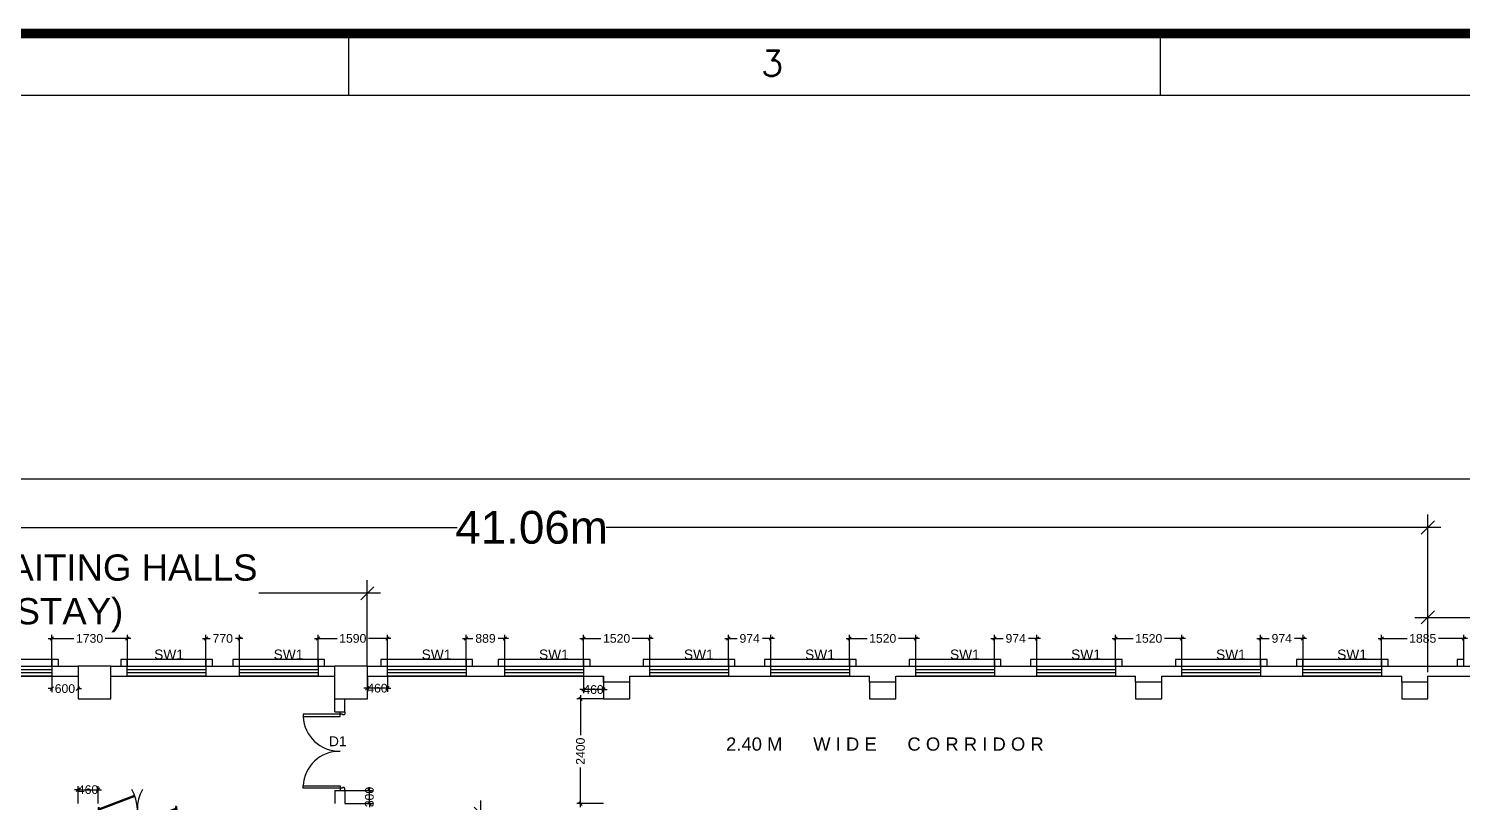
# Model space of a CAD drawing. Extents: x 7897917 to 8423973, y -6487334 to -6173396.
# Drawn here: x 7927784 to 7960623, y -6340135 to -6322426 of the extents above; entities that cross this region are included whole.
import ezdxf
from ezdxf.enums import TextEntityAlignment as Align

# ---------------------------------------------------------------- set-up
doc = ezdxf.new("R2010")
doc.units = 0
doc.header["$LTSCALE"] = 600
doc.header["$MEASUREMENT"] = 0
doc.header["$PDMODE"] = 35
doc.layers.get('0').update_dxf_attribs({"linetype": 'CONTINUOUS'})
doc.layers.get('Defpoints').update_dxf_attribs({"linetype": 'CONTINUOUS'})
for name, color, linetype in [('chajja', 7, 'CONTINUOUS'), ('DIM', 8, 'CONTINUOUS'), ('DIM-TEXT', 8, 'CONTINUOUS'), ('DIMEN', 5, 'CONTINUOUS'), ('DOOR', 32, 'CONTINUOUS'), ('Ele Proje.', 7, 'CONTINUOUS'), ('joinery', 7, 'CONTINUOUS'), ('LA-column', 3, 'CONTINUOUS'), ('TEXT', 6, 'CONTINUOUS'), ('TITLE', 7, 'CONTINUOUS'), ('Walls', 7, 'CONTINUOUS'), ('WIN', 151, 'CONTINUOUS'), ('Working Dim', 5, 'CONTINUOUS')]:
    doc.layers.add(name, color=color, linetype=linetype)
doc.styles.add('ari', font='arial.ttf')
doc.styles.add('ARIAL', font='arial.ttf')
doc.styles.add('ROMANS', font='romans.shx')
doc.styles.add('RT', font='romant.shx')
doc.styles.get("Standard").update_dxf_attribs({"font": 'romans.shx'})
doc.dimstyles.new('int. dim', dxfattribs={"dimtxt": 450, "dimasz": 80, "dimexe": 80, "dimexo": 0, "dimgap": 70, "dimtad": 0, "dimdec": 0, "dimzin": 12, "dimdsep": 46, "dimtxsty": 'ari', "dimblk": 'OBLIQUE', "dimcen": 2, "dimdle": 80, "dimclrd": 256, "dimclre": 256, "dimclrt": 6, "dimadec": 0, "dimazin": 0, "dimtfac": 1, "dimtdec": 0, "dimtix": 1, "dimtmove": 2, "dimatfit": 3, "dimfxl": 1, "dimtolj": 1, "dimtzin": 0, "dimlwd": -1, "dimlwe": -1, "dimarcsym": 0})
doc.dimstyles.new('STANDARD$0', dxfattribs={"dimscale": 0, "dimtxt": 150, "dimasz": 125, "dimexe": 0.75, "dimexo": 1, "dimgap": 25, "dimtad": 1, "dimdec": 0, "dimdsep": 46, "dimtxsty": 'Standard', "dimblk1": 'DOT', "dimblk2": 'DOT', "dimsah": 1, "dimcen": 2.5, "dimclrd": 1, "dimclre": 1, "dimclrt": 3, "dimadec": 0, "dimazin": 0, "dimtfac": 1, "dimtdec": 0, "dimtmove": 0, "dimatfit": 3, "dimldrblk": 'DOT', "dimfxl": 1, "dimtolj": 1, "dimtzin": 0, "dimarcsym": 0})
doc.dimstyles.new('TEXT', dxfattribs={"dimscale": 0, "dimtxt": 600, "dimasz": 300, "dimexe": 300, "dimexo": 30, "dimgap": 50, "dimtad": 0, "dimdec": 0, "dimzin": 0, "dimdsep": 46, "dimtxsty": 'RT', "dimblk": 'OBLIQUE', "dimcen": 0.09, "dimdle": 300, "dimclrd": 256, "dimclre": 256, "dimclrt": 170, "dimadec": 0, "dimazin": 0, "dimtfac": 1, "dimtdec": 0, "dimtofl": 0, "dimtmove": 2, "dimatfit": 3, "dimfxl": 1, "dimfrac": 2, "dimtolj": 1, "dimtzin": 0, "dimlwd": -1, "dimlwe": -1, "dimarcsym": 0})

# ---------------------------------------------------------------- blocks, each defined once
blk = doc.blocks.new('A$C66962185')
at = {"layer": 'TITLE', "color": 7}
for p, q in [((60.372, -140930.66), (60.372, -140928.365)), ((90.635, -140930.66), (90.635, -140928.365))]:
    blk.add_line(p, q, dxfattribs=at)
at = {"layer": 'TITLE'}
blk.add_line((2.142, -140930.66), (360.704, -140930.66), dxfattribs=at)
at = {"layer": 'TITLE', "color": 7, "const_width": 0.355}
blk.add_lwpolyline([(363, -140928.365), (363, -141178.329), (0, -141178.329), (0, -140928.365)], close=True, dxfattribs=at)
at = {"layer": 'TITLE', "color": 7, "style": 'ROMANS'}
blk.add_text('3', height=0.952, dxfattribs=at).set_placement((76.149, -140929.478), align=Align.MIDDLE)
blk = doc.blocks.new('Z$W@#10897')
at = {"layer": 'DOOR'}
for p, q in [((44, 88), (0, 88)), ((0, 88), (0, 0)), ((0, 0), (44, 0)), ((44, 44), (44, 88)), ((56, 44), (44, 44)), ((44, 0), (44, 2)), ((56, 12), (54, 12)), ((56, 12), (56, 44)), ((1444, 12), (1444, 44)), ((1444, 44), (1456, 44)), ((1444, 12), (1446, 12)), ((1456, 44), (1456, 88)), ((1456, 88), (1500, 88)), ((1456, 0), (1456, 2)), ((1500, 0), (1456, 0)), ((1500, 88), (1500, 0))]:
    blk.add_line(p, q, dxfattribs=at)
for points in [[(88, 794), (88, 88), (44, 88), (44, 794)], [(1412, 794), (1412, 88), (1456, 88), (1456, 794)]]:
    blk.add_lwpolyline(points, close=True, dxfattribs=at)
at = {"layer": 'DOOR', "color": 145}
for centre, start, end in [((57, 102), 358.8871, 87.3823), ((1443, 102), 92.6177, 181.1129)]:
    blk.add_arc(centre, 693, start, end, dxfattribs=at)
at = {"layer": 'DOOR'}
for centre, start, end in [((44, 12), 270, 0), ((1456, 12), 180, 270)]:
    blk.add_arc(centre, 9.92, start, end, dxfattribs=at)
blk = doc.blocks.new('_Oblique')
at = {"color": 0, "linetype": 'ByBlock', "lineweight": -2}
blk.add_line((-0.5, -0.5), (0.5, 0.5), dxfattribs=at)
blk = doc.blocks.new('*D241')
at = {"layer": 'Defpoints', "color": 0, "transparency": 16777216}
for p in [(7938137, -6340395), (7938172, -6340395), (7938172, -6358470)]:
    blk.add_point(p, dxfattribs=at)
at = {"layer": 'DIMEN', "color": 8, "transparency": 16777216}
for p, q in [((7938137, -6340095), (7938137, -6348328)), ((7938172, -6340395), (7937837, -6340395)), ((7938137, -6358770), (7938137, -6350538)), ((7938172, -6358470), (7937837, -6358470))]:
    blk.add_line(p, q, dxfattribs=at)
at = {"layer": 'DIMEN', "color": 8, "transparency": 16777216, "xscale": 300, "yscale": 300, "zscale": 300}
for p, rotation in [((7938137, -6340395), 90), ((7938137, -6358470), 270)]:
    blk.add_blockref('_Oblique', p, dxfattribs=dict(at, rotation=rotation))
at = {"layer": 'DIMEN', "color": 7, "transparency": 16777216, "insert": (7938137, -6349433), "char_height": 500, "attachment_point": 5, "rotation": 90, "style": 'ari'}
blk.add_mtext('\\A1;18.08m', dxfattribs=at)
blk = doc.blocks.new('*D244')
at = {"layer": 'Defpoints', "color": 0, "transparency": 16777216}
for p in [(7959834, -6333845), (7918774, -6337015, 5), (7959834, -6337153, -3)]:
    blk.add_point(p, dxfattribs=at)
at = {"layer": 'DIM', "color": 8, "transparency": 16777216}
for p, q in [((7918774, -6337015), (7918774, -6333545)), ((7959834, -6337153), (7959834, -6333545)), ((7918474, -6333845), (7937596, -6333845)), ((7960134, -6333845), (7941012, -6333845))]:
    blk.add_line(p, q, dxfattribs=at)
at = {"layer": 'DIM', "color": 8, "transparency": 16777216, "xscale": 300, "yscale": 300, "zscale": 300, "rotation": 180}
blk.add_blockref('_Oblique', (7918774, -6333845), dxfattribs=at)
at = {"layer": 'DIM', "color": 8, "transparency": 16777216, "xscale": 300, "yscale": 300, "zscale": 300}
blk.add_blockref('_Oblique', (7959834, -6333845), dxfattribs=at)
at = {"layer": 'DIM', "color": 7, "transparency": 16777216, "insert": (7939304, -6333845), "char_height": 750, "attachment_point": 5, "style": 'ari'}
blk.add_mtext('\\A1;41.06m', dxfattribs=at)
blk = doc.blocks.new('*D247')
at = {"layer": 'Defpoints', "color": 0, "transparency": 16777216}
for p in [(8038814, -6332733), (7918774, -6337015, 5), (8038814, -6337015, -42)]:
    blk.add_point(p, dxfattribs=at)
at = {"layer": 'DIM', "color": 8, "transparency": 16777216}
for p, q in [((7918474, -6332733), (7976845, -6332733)), ((7918774, -6337015), (7918774, -6332433)), ((8039114, -6332733), (7980743, -6332733)), ((8038814, -6337015), (8038814, -6332433))]:
    blk.add_line(p, q, dxfattribs=at)
at = {"layer": 'DIM', "color": 8, "transparency": 16777216, "xscale": 300, "yscale": 300, "zscale": 300, "rotation": 180}
blk.add_blockref('_Oblique', (7918774, -6332733), dxfattribs=at)
at = {"layer": 'DIM', "color": 8, "transparency": 16777216, "xscale": 300, "yscale": 300, "zscale": 300}
blk.add_blockref('_Oblique', (8038814, -6332733), dxfattribs=at)
at = {"layer": 'DIM', "color": 7, "transparency": 16777216, "insert": (7978794, -6332733), "char_height": 750, "attachment_point": 5, "style": 'ari'}
blk.add_mtext('\\A1;120.04m', dxfattribs=at)
blk = doc.blocks.new('*D265')
at = {"layer": 'Defpoints', "color": 0, "transparency": 16777216}
for p in [(7963664, -6335903), (7959834, -6337015), (7963664, -6337015, -8)]:
    blk.add_point(p, dxfattribs=at)
at = {"layer": 'DIM', "color": 8, "transparency": 16777216}
for p, q in [((7959834, -6337015), (7959834, -6335603)), ((7963664, -6337015), (7963664, -6335603)), ((7959534, -6335903), (7960815, -6335903)), ((7963964, -6335903), (7962684, -6335903))]:
    blk.add_line(p, q, dxfattribs=at)
at = {"layer": 'DIM', "color": 8, "transparency": 16777216, "xscale": 300, "yscale": 300, "zscale": 300, "rotation": 180}
blk.add_blockref('_Oblique', (7959834, -6335903), dxfattribs=at)
at = {"layer": 'DIM', "color": 8, "transparency": 16777216, "xscale": 300, "yscale": 300, "zscale": 300}
blk.add_blockref('_Oblique', (7963664, -6335903), dxfattribs=at)
at = {"layer": 'DIM', "color": 7, "transparency": 16777216, "insert": (7961749, -6335903), "char_height": 500, "attachment_point": 5, "style": 'ari'}
blk.add_mtext('\\A1;3.83m', dxfattribs=at)
blk = doc.blocks.new('*D353')
at = {"layer": 'Defpoints', "color": 0, "transparency": 16777216}
for p in [(7958774, -6336384), (7958774, -6337015, 37), (7960659, -6337015, 48)]:
    blk.add_point(p, dxfattribs=at)
at = {"layer": 'Working Dim', "transparency": 16777216}
for p, q in [((7958774, -6337015), (7958774, -6336304)), ((7960659, -6337015), (7960659, -6336304)), ((7958694, -6336384), (7959356, -6336384)), ((7960739, -6336384), (7960076, -6336384))]:
    blk.add_line(p, q, dxfattribs=at)
at = {"layer": 'Working Dim', "transparency": 16777216, "xscale": 80, "yscale": 80, "zscale": 80, "rotation": 180}
blk.add_blockref('_Oblique', (7958774, -6336384), dxfattribs=at)
at = {"layer": 'Working Dim', "transparency": 16777216, "xscale": 80, "yscale": 80, "zscale": 80}
blk.add_blockref('_Oblique', (7960659, -6336384), dxfattribs=at)
at = {"layer": 'Working Dim', "color": 6, "transparency": 16777216, "insert": (7959716, -6336384), "char_height": 200, "attachment_point": 5, "style": 'ari'}
blk.add_mtext('\\A1;1885', dxfattribs=at)
blk = doc.blocks.new('*D354')
at = {"layer": 'Defpoints', "color": 0, "transparency": 16777216}
for p in [(7956000, -6336384), (7956000, -6337015, 47), (7956974, -6337015, 37)]:
    blk.add_point(p, dxfattribs=at)
at = {"layer": 'Working Dim', "transparency": 16777216}
for p, q in [((7956000, -6337015), (7956000, -6336304)), ((7956974, -6337015), (7956974, -6336304)), ((7955920, -6336384), (7956196, -6336384)), ((7957054, -6336384), (7956777, -6336384))]:
    blk.add_line(p, q, dxfattribs=at)
at = {"layer": 'Working Dim', "transparency": 16777216, "xscale": 80, "yscale": 80, "zscale": 80, "rotation": 180}
blk.add_blockref('_Oblique', (7956000, -6336384), dxfattribs=at)
at = {"layer": 'Working Dim', "transparency": 16777216, "xscale": 80, "yscale": 80, "zscale": 80}
blk.add_blockref('_Oblique', (7956974, -6336384), dxfattribs=at)
at = {"layer": 'Working Dim', "color": 6, "transparency": 16777216, "insert": (7956487, -6336384), "char_height": 200, "attachment_point": 5, "style": 'ari'}
blk.add_mtext('\\A1;974', dxfattribs=at)
blk = doc.blocks.new('*D355')
at = {"layer": 'Defpoints', "color": 0, "transparency": 16777216}
for p in [(7952680, -6336384), (7952680, -6337015, 47), (7954200, -6337015, 47)]:
    blk.add_point(p, dxfattribs=at)
at = {"layer": 'Working Dim', "transparency": 16777216}
for p, q in [((7952680, -6337015), (7952680, -6336304)), ((7954200, -6337015), (7954200, -6336304)), ((7952600, -6336384), (7953081, -6336384)), ((7954280, -6336384), (7953799, -6336384))]:
    blk.add_line(p, q, dxfattribs=at)
at = {"layer": 'Working Dim', "transparency": 16777216, "xscale": 80, "yscale": 80, "zscale": 80, "rotation": 180}
blk.add_blockref('_Oblique', (7952680, -6336384), dxfattribs=at)
at = {"layer": 'Working Dim', "transparency": 16777216, "xscale": 80, "yscale": 80, "zscale": 80}
blk.add_blockref('_Oblique', (7954200, -6336384), dxfattribs=at)
at = {"layer": 'Working Dim', "color": 6, "transparency": 16777216, "insert": (7953440, -6336384), "char_height": 200, "attachment_point": 5, "style": 'ari'}
blk.add_mtext('\\A1;1520', dxfattribs=at)
blk = doc.blocks.new('*D356')
at = {"layer": 'Defpoints', "color": 0, "transparency": 16777216}
for p in [(7949906, -6336384), (7949906, -6337015, 42), (7950880, -6337015, 47)]:
    blk.add_point(p, dxfattribs=at)
at = {"layer": 'Working Dim', "transparency": 16777216}
for p, q in [((7949906, -6337015), (7949906, -6336304)), ((7950880, -6337015), (7950880, -6336304)), ((7949826, -6336384), (7950102, -6336384)), ((7950960, -6336384), (7950684, -6336384))]:
    blk.add_line(p, q, dxfattribs=at)
at = {"layer": 'Working Dim', "transparency": 16777216, "xscale": 80, "yscale": 80, "zscale": 80, "rotation": 180}
blk.add_blockref('_Oblique', (7949906, -6336384), dxfattribs=at)
at = {"layer": 'Working Dim', "transparency": 16777216, "xscale": 80, "yscale": 80, "zscale": 80}
blk.add_blockref('_Oblique', (7950880, -6336384), dxfattribs=at)
at = {"layer": 'Working Dim', "color": 6, "transparency": 16777216, "insert": (7950393, -6336384), "char_height": 200, "attachment_point": 5, "style": 'ari'}
blk.add_mtext('\\A1;974', dxfattribs=at)
blk = doc.blocks.new('*D357')
at = {"layer": 'Defpoints', "color": 0, "transparency": 16777216}
for p in [(7946586, -6336384), (7946586, -6337015, 58), (7948106, -6337015, 42)]:
    blk.add_point(p, dxfattribs=at)
at = {"layer": 'Working Dim', "transparency": 16777216}
for p, q in [((7946586, -6337015), (7946586, -6336304)), ((7948106, -6337015), (7948106, -6336304)), ((7946506, -6336384), (7946987, -6336384)), ((7948186, -6336384), (7947705, -6336384))]:
    blk.add_line(p, q, dxfattribs=at)
at = {"layer": 'Working Dim', "transparency": 16777216, "xscale": 80, "yscale": 80, "zscale": 80, "rotation": 180}
blk.add_blockref('_Oblique', (7946586, -6336384), dxfattribs=at)
at = {"layer": 'Working Dim', "transparency": 16777216, "xscale": 80, "yscale": 80, "zscale": 80}
blk.add_blockref('_Oblique', (7948106, -6336384), dxfattribs=at)
at = {"layer": 'Working Dim', "color": 6, "transparency": 16777216, "insert": (7947346, -6336384), "char_height": 200, "attachment_point": 5, "style": 'ari'}
blk.add_mtext('\\A1;1520', dxfattribs=at)
blk = doc.blocks.new('*D358')
at = {"layer": 'Defpoints', "color": 0, "transparency": 16777216}
for p in [(7943812, -6336384), (7943812, -6337015, 58), (7944786, -6337015, 58)]:
    blk.add_point(p, dxfattribs=at)
at = {"layer": 'Working Dim', "transparency": 16777216}
for p, q in [((7943812, -6337015), (7943812, -6336304)), ((7944786, -6337015), (7944786, -6336304)), ((7943732, -6336384), (7944009, -6336384)), ((7944866, -6336384), (7944590, -6336384))]:
    blk.add_line(p, q, dxfattribs=at)
at = {"layer": 'Working Dim', "transparency": 16777216, "xscale": 80, "yscale": 80, "zscale": 80, "rotation": 180}
blk.add_blockref('_Oblique', (7943812, -6336384), dxfattribs=at)
at = {"layer": 'Working Dim', "transparency": 16777216, "xscale": 80, "yscale": 80, "zscale": 80}
blk.add_blockref('_Oblique', (7944786, -6336384), dxfattribs=at)
at = {"layer": 'Working Dim', "color": 6, "transparency": 16777216, "insert": (7944299, -6336384), "char_height": 200, "attachment_point": 5, "style": 'ari'}
blk.add_mtext('\\A1;974', dxfattribs=at)
blk = doc.blocks.new('*D359')
at = {"layer": 'Defpoints', "color": 0, "transparency": 16777216}
for p in [(7940492, -6336384), (7940492, -6337015, 52), (7942012, -6337015, 58)]:
    blk.add_point(p, dxfattribs=at)
at = {"layer": 'Working Dim', "transparency": 16777216}
for p, q in [((7940492, -6337015), (7940492, -6336304)), ((7942012, -6337015), (7942012, -6336304)), ((7940412, -6336384), (7940893, -6336384)), ((7942092, -6336384), (7941611, -6336384))]:
    blk.add_line(p, q, dxfattribs=at)
at = {"layer": 'Working Dim', "transparency": 16777216, "xscale": 80, "yscale": 80, "zscale": 80, "rotation": 180}
blk.add_blockref('_Oblique', (7940492, -6336384), dxfattribs=at)
at = {"layer": 'Working Dim', "transparency": 16777216, "xscale": 80, "yscale": 80, "zscale": 80}
blk.add_blockref('_Oblique', (7942012, -6336384), dxfattribs=at)
at = {"layer": 'Working Dim', "color": 6, "transparency": 16777216, "insert": (7941252, -6336384), "char_height": 200, "attachment_point": 5, "style": 'ari'}
blk.add_mtext('\\A1;1520', dxfattribs=at)
blk = doc.blocks.new('*D360')
at = {"layer": 'Defpoints', "color": 0, "transparency": 16777216}
for p in [(7937803, -6336384), (7937803, -6337015, 11240), (7938692, -6337015, 52)]:
    blk.add_point(p, dxfattribs=at)
at = {"layer": 'Working Dim', "transparency": 16777216}
for p, q in [((7937803, -6337015), (7937803, -6336304)), ((7938692, -6337015), (7938692, -6336304)), ((7937723, -6336384), (7937956, -6336384)), ((7938772, -6336384), (7938539, -6336384))]:
    blk.add_line(p, q, dxfattribs=at)
at = {"layer": 'Working Dim', "transparency": 16777216, "xscale": 80, "yscale": 80, "zscale": 80, "rotation": 180}
blk.add_blockref('_Oblique', (7937803, -6336384), dxfattribs=at)
at = {"layer": 'Working Dim', "transparency": 16777216, "xscale": 80, "yscale": 80, "zscale": 80}
blk.add_blockref('_Oblique', (7938692, -6336384), dxfattribs=at)
at = {"layer": 'Working Dim', "color": 6, "transparency": 16777216, "insert": (7938248, -6336384), "char_height": 200, "attachment_point": 5, "style": 'ari'}
blk.add_mtext('\\A1;889', dxfattribs=at)
blk = doc.blocks.new('*D361')
at = {"layer": 'Defpoints', "color": 0, "transparency": 16777216}
for p in [(7934413, -6336384), (7934413, -6337015, 42), (7936003, -6337015, 11240)]:
    blk.add_point(p, dxfattribs=at)
at = {"layer": 'Working Dim', "transparency": 16777216}
for p, q in [((7934413, -6337015), (7934413, -6336304)), ((7936003, -6337015), (7936003, -6336304)), ((7934333, -6336384), (7934850, -6336384)), ((7936083, -6336384), (7935567, -6336384))]:
    blk.add_line(p, q, dxfattribs=at)
at = {"layer": 'Working Dim', "transparency": 16777216, "xscale": 80, "yscale": 80, "zscale": 80, "rotation": 180}
blk.add_blockref('_Oblique', (7934413, -6336384), dxfattribs=at)
at = {"layer": 'Working Dim', "transparency": 16777216, "xscale": 80, "yscale": 80, "zscale": 80}
blk.add_blockref('_Oblique', (7936003, -6336384), dxfattribs=at)
at = {"layer": 'Working Dim', "color": 6, "transparency": 16777216, "insert": (7935208, -6336384), "char_height": 200, "attachment_point": 5, "style": 'ari'}
blk.add_mtext('\\A1;1590', dxfattribs=at)
blk = doc.blocks.new('*D362')
at = {"layer": 'Defpoints', "color": 0, "transparency": 16777216}
for p in [(7931844, -6336384), (7931844, -6337015, 42), (7932613, -6337015, 42)]:
    blk.add_point(p, dxfattribs=at)
at = {"layer": 'Working Dim', "transparency": 16777216}
for p, q in [((7931844, -6337015), (7931844, -6336304)), ((7932613, -6337015), (7932613, -6336304)), ((7931764, -6336384), (7931939, -6336384)), ((7932693, -6336384), (7932518, -6336384))]:
    blk.add_line(p, q, dxfattribs=at)
at = {"layer": 'Working Dim', "transparency": 16777216, "xscale": 80, "yscale": 80, "zscale": 80, "rotation": 180}
blk.add_blockref('_Oblique', (7931844, -6336384), dxfattribs=at)
at = {"layer": 'Working Dim', "transparency": 16777216, "xscale": 80, "yscale": 80, "zscale": 80}
blk.add_blockref('_Oblique', (7932613, -6336384), dxfattribs=at)
at = {"layer": 'Working Dim', "color": 6, "transparency": 16777216, "insert": (7932229, -6336384), "char_height": 200, "attachment_point": 5, "style": 'ari'}
blk.add_mtext('\\A1;770', dxfattribs=at)
blk = doc.blocks.new('*D363')
at = {"layer": 'Defpoints', "color": 0, "transparency": 16777216}
for p in [(7928314, -6336384), (7928314, -6337015, 47), (7930044, -6337015, 42)]:
    blk.add_point(p, dxfattribs=at)
at = {"layer": 'Working Dim', "transparency": 16777216}
for p, q in [((7928314, -6337015), (7928314, -6336304)), ((7930044, -6337015), (7930044, -6336304)), ((7928234, -6336384), (7928820, -6336384)), ((7930124, -6336384), (7929538, -6336384))]:
    blk.add_line(p, q, dxfattribs=at)
at = {"layer": 'Working Dim', "transparency": 16777216, "xscale": 80, "yscale": 80, "zscale": 80, "rotation": 180}
blk.add_blockref('_Oblique', (7928314, -6336384), dxfattribs=at)
at = {"layer": 'Working Dim', "transparency": 16777216, "xscale": 80, "yscale": 80, "zscale": 80}
blk.add_blockref('_Oblique', (7930044, -6336384), dxfattribs=at)
at = {"layer": 'Working Dim', "color": 6, "transparency": 16777216, "insert": (7929179, -6336384), "char_height": 200, "attachment_point": 5, "style": 'ari'}
blk.add_mtext('\\A1;1730', dxfattribs=at)
blk = doc.blocks.new('*D384')
at = {"layer": 'Defpoints', "color": 0, "transparency": 16777216}
for p in [(7935543, -6337245, 42), (7936003, -6337245, 11240), (7935543, -6337523)]:
    blk.add_point(p, dxfattribs=at)
at = {"layer": 'Working Dim', "transparency": 16777216}
for p, q in [((7935543, -6337245), (7935543, -6337603)), ((7936003, -6337245), (7936003, -6337603)), ((7935543, -6337523), (7935463, -6337523)), ((7936003, -6337523), (7935543, -6337523)), ((7936003, -6337523), (7936083, -6337523))]:
    blk.add_line(p, q, dxfattribs=at)
at = {"layer": 'Working Dim', "transparency": 16777216, "xscale": 80, "yscale": 80, "zscale": 80}
blk.add_blockref('_Oblique', (7935543, -6337523), dxfattribs=at)
at = {"layer": 'Working Dim', "transparency": 16777216, "xscale": 80, "yscale": 80, "zscale": 80, "rotation": 180}
blk.add_blockref('_Oblique', (7936003, -6337523), dxfattribs=at)
at = {"layer": 'Working Dim', "color": 6, "transparency": 16777216, "insert": (7935773, -6337523), "char_height": 200, "attachment_point": 5, "style": 'ari'}
blk.add_mtext('\\A1;460', dxfattribs=at)
blk = doc.blocks.new('*D385')
at = {"layer": 'Defpoints', "color": 0, "transparency": 16777216}
for p in [(7928314, -6337245, 47), (7928914, -6337245, 47), (7928314, -6337533)]:
    blk.add_point(p, dxfattribs=at)
at = {"layer": 'Working Dim', "transparency": 16777216}
for p, q in [((7928314, -6337245), (7928314, -6337613)), ((7928914, -6337245), (7928914, -6337613)), ((7928314, -6337533), (7928234, -6337533)), ((7928314, -6337533), (7928323, -6337533)), ((7928914, -6337533), (7928905, -6337533)), ((7928914, -6337533), (7928994, -6337533))]:
    blk.add_line(p, q, dxfattribs=at)
at = {"layer": 'Working Dim', "transparency": 16777216, "xscale": 80, "yscale": 80, "zscale": 80}
blk.add_blockref('_Oblique', (7928314, -6337533), dxfattribs=at)
at = {"layer": 'Working Dim', "transparency": 16777216, "xscale": 80, "yscale": 80, "zscale": 80, "rotation": 180}
blk.add_blockref('_Oblique', (7928914, -6337533), dxfattribs=at)
at = {"layer": 'Working Dim', "color": 6, "transparency": 16777216, "insert": (7928614, -6337533), "char_height": 200, "attachment_point": 5, "style": 'ari'}
blk.add_mtext('\\A1;600', dxfattribs=at)
blk = doc.blocks.new('*D497')
at = {"layer": 'Defpoints', "color": 0, "transparency": 16777216}
for p in [(7940952, -6337765, 10), (7940423, -6340165), (7940952, -6340165, 6)]:
    blk.add_point(p, dxfattribs=at)
at = {"layer": 'Working Dim', "transparency": 16777216}
for p, q in [((7940952, -6337765), (7940343, -6337765)), ((7940423, -6337685), (7940423, -6338595)), ((7940423, -6340245), (7940423, -6339335)), ((7940952, -6340165), (7940343, -6340165))]:
    blk.add_line(p, q, dxfattribs=at)
at = {"layer": 'Working Dim', "transparency": 16777216, "xscale": 80, "yscale": 80, "zscale": 80}
for p, rotation in [((7940423, -6337765), 90), ((7940423, -6340165), 270)]:
    blk.add_blockref('_Oblique', p, dxfattribs=dict(at, rotation=rotation))
at = {"layer": 'Working Dim', "color": 6, "transparency": 16777216, "insert": (7940423, -6338965), "char_height": 200, "attachment_point": 5, "rotation": 90, "style": 'ari'}
blk.add_mtext('\\A1;2400', dxfattribs=at)
blk = doc.blocks.new('*D1124')
at = {"layer": 'Defpoints', "color": 0, "transparency": 16777216}
for p in [(7929374, -6339846), (7928914, -6340165), (7929374, -6340165)]:
    blk.add_point(p, dxfattribs=at)
at = {"layer": 'Working Dim', "transparency": 16777216}
for p, q in [((7928914, -6339846), (7928834, -6339846)), ((7928914, -6340165), (7928914, -6339766)), ((7928914, -6339846), (7929374, -6339846)), ((7929374, -6340165), (7929374, -6339766)), ((7929374, -6339846), (7929454, -6339846))]:
    blk.add_line(p, q, dxfattribs=at)
at = {"layer": 'Working Dim', "transparency": 16777216, "xscale": 80, "yscale": 80, "zscale": 80}
blk.add_blockref('_Oblique', (7928914, -6339846), dxfattribs=at)
at = {"layer": 'Working Dim', "transparency": 16777216, "xscale": 80, "yscale": 80, "zscale": 80, "rotation": 180}
blk.add_blockref('_Oblique', (7929374, -6339846), dxfattribs=at)
at = {"layer": 'Working Dim', "color": 6, "transparency": 16777216, "insert": (7929144, -6339846), "char_height": 200, "attachment_point": 5, "style": 'ari'}
blk.add_mtext('\\A1;460', dxfattribs=at)
blk = doc.blocks.new('Z$W@#5624')
at = {"layer": 'DOOR'}
for p, q in [((19, 470), (840, 769)), ((28, 446), (849, 745)), ((188, 518), (680, 697)), ((676, 709), (685, 685)), ((0, 400), (0, 499)), ((0, 499), (25, 499)), ((0, 400), (25, 400)), ((19, 470), (28, 446)), ((25, 400), (25, 499)), ((183, 529), (192, 506)), ((1770, 453), (949, 154)), ((1779, 429), (957, 130)), ((1610, 381), (1117, 202)), ((1614, 369), (1606, 393)), ((1779, 429), (1770, 453)), ((1798, 499), (1773, 499)), ((1773, 400), (1773, 499)), ((1798, 400), (1773, 400)), ((1798, 400), (1798, 499)), ((1113, 214), (1122, 190))]:
    blk.add_line(p, q, dxfattribs=at)
at = {"layer": 'DOOR', "color": 145}
for centre, start_param, end_param in [((0, 449), 2.617994, 3.665191), ((1798, 449), -0.523599, 0.523599)]:
    blk.add_ellipse(centre, major_axis=(-899, 0), ratio=1, start_param=start_param, end_param=end_param, dxfattribs=at)
blk = doc.blocks.new('*D1696')
at = {"layer": 'Defpoints', "color": 0, "transparency": 16777216}
for p in [(7935023, -6339865), (7935589, -6339865), (7935023, -6340165, 2)]:
    blk.add_point(p, dxfattribs=at)
at = {"layer": 'Working Dim', "transparency": 16777216}
for p, q in [((7935023, -6339865), (7935669, -6339865)), ((7935589, -6339865), (7935589, -6339785)), ((7935589, -6340165), (7935589, -6339865)), ((7935023, -6340165), (7935669, -6340165)), ((7935589, -6340165), (7935589, -6340245))]:
    blk.add_line(p, q, dxfattribs=at)
at = {"layer": 'Working Dim', "transparency": 16777216, "xscale": 80, "yscale": 80, "zscale": 80}
for p, rotation in [((7935589, -6339865), 270), ((7935589, -6340165), 90)]:
    blk.add_blockref('_Oblique', p, dxfattribs=dict(at, rotation=rotation))
at = {"layer": 'Working Dim', "color": 6, "transparency": 16777216, "insert": (7935589, -6340015), "char_height": 200, "attachment_point": 5, "rotation": 90, "style": 'ari'}
blk.add_mtext('\\A1;300', dxfattribs=at)
blk = doc.blocks.new('*D1724')
at = {"layer": 'Defpoints', "color": 0, "linetype": 'Continuous', "transparency": 16777216}
for p in [(7935541, -6335351), (7918774, -6337015, 0), (7935541, -6337015, 11187)]:
    blk.add_point(p, dxfattribs=at)
at = {"layer": 'DIM-TEXT', "transparency": 16777216}
for p, q in [((7918474, -6335351), (7921260, -6335351)), ((7918774, -6337015), (7918774, -6335051)), ((7935841, -6335351), (7933055, -6335351)), ((7935541, -6337015), (7935541, -6335051))]:
    blk.add_line(p, q, dxfattribs=at)
at = {"layer": 'DIM-TEXT', "linetype": 'Continuous', "transparency": 16777216, "xscale": 300, "yscale": 300, "zscale": 300, "rotation": 180}
blk.add_blockref('_Oblique', (7918774, -6335351), dxfattribs=at)
at = {"layer": 'DIM-TEXT', "linetype": 'Continuous', "transparency": 16777216, "xscale": 300, "yscale": 300, "zscale": 300}
blk.add_blockref('_Oblique', (7935541, -6335351), dxfattribs=at)
at = {"layer": 'DIM-TEXT', "color": 170, "linetype": 'Continuous', "transparency": 16777216, "insert": (7927158, -6335351), "char_height": 750, "attachment_point": 5, "style": 'ari'}
blk.add_mtext('\\A1;{\\H0.8x;ATTENDANT WAITING HALLS\\P(NIGHT STAY)}', dxfattribs=at)
blk = doc.blocks.new('*D2505')
at = {"layer": 'Defpoints', "color": 0, "transparency": 16777216}
for p in [(7940492, -6337245), (7940952, -6337245), (7940492, -6337554)]:
    blk.add_point(p, dxfattribs=at)
at = {"layer": 'Working Dim', "transparency": 16777216}
for p, q in [((7940492, -6337245), (7940492, -6337634)), ((7940952, -6337245), (7940952, -6337634)), ((7940492, -6337554), (7940412, -6337554)), ((7940952, -6337554), (7940492, -6337554)), ((7940952, -6337554), (7941032, -6337554))]:
    blk.add_line(p, q, dxfattribs=at)
at = {"layer": 'Working Dim', "transparency": 16777216, "xscale": 80, "yscale": 80, "zscale": 80}
blk.add_blockref('_Oblique', (7940492, -6337554), dxfattribs=at)
at = {"layer": 'Working Dim', "transparency": 16777216, "xscale": 80, "yscale": 80, "zscale": 80, "rotation": 180}
blk.add_blockref('_Oblique', (7940952, -6337554), dxfattribs=at)
at = {"layer": 'Working Dim', "color": 6, "transparency": 16777216, "insert": (7940722, -6337554), "char_height": 200, "attachment_point": 5, "style": 'ari'}
blk.add_mtext('\\A1;460', dxfattribs=at)

msp = doc.modelspace()

# ---------------------------------------------------------------- linework, layer by layer
at = {"layer": 'chajja', "color": 8}
for p, q in [((7928313.691, -6336865.367), (7926513.691, -6336865.367)), ((7931843.644, -6336865.367), (7930043.644, -6336865.367)), ((7934413.192, -6336865.367), (7932613.192, -6336865.367)), ((7937803.192, -6336865.389), (7936003.192, -6336865.389)), ((7940491.783, -6336865.367), (7938691.783, -6336865.367)), ((7943811.783, -6336865.367), (7942011.783, -6336865.367)), ((7946585.78, -6336865.367), (7944785.78, -6336865.367)), ((7949905.78, -6336865.389), (7948105.78, -6336865.389)), ((7952679.693, -6336865.367), (7950879.693, -6336865.367)), ((7955999.693, -6336865.389), (7954199.693, -6336865.389)), ((7958773.606, -6336865.367), (7956973.606, -6336865.367))]:
    msp.add_line(p, q, dxfattribs=at)
at = {"layer": 'Ele Proje.'}
for points in [[(7928463.691, -6337015.367), (7928463.691, -6336865.367), (7928313.691, -6336865.367), (7928313.691, -6337015.367)], [(7930043.644, -6337015.388), (7930043.644, -6336865.389), (7929893.644, -6336865.389), (7929893.644, -6337015.388)], [(7931993.644, -6337015.367), (7931993.644, -6336865.367), (7931843.644, -6336865.367), (7931843.644, -6337015.367)], [(7932613.192, -6337015.388), (7932613.192, -6336865.389), (7932463.192, -6336865.389), (7932463.192, -6337015.388)], [(7934562.192, -6337015.367), (7934562.192, -6336865.367), (7934413.192, -6336865.367), (7934413.192, -6337015.367)], [(7936003.192, -6337015.41), (7936003.192, -6336865.411), (7935853.192, -6336865.411), (7935853.192, -6337015.41)], [(7937953.192, -6337015.389), (7937953.192, -6336865.389), (7937803.192, -6336865.389), (7937803.192, -6337015.389)], [(7938691.783, -6337015.388), (7938691.783, -6336865.389), (7938541.783, -6336865.389), (7938541.783, -6337015.388)], [(7940641.783, -6337015.367), (7940641.783, -6336865.367), (7940491.783, -6336865.367), (7940491.783, -6337015.367)], [(7942011.783, -6337015.388), (7942011.783, -6336865.389), (7941861.783, -6336865.389), (7941861.783, -6337015.388)], [(7943961.783, -6337015.367), (7943961.783, -6336865.367), (7943811.783, -6336865.367), (7943811.783, -6337015.367)], [(7944785.78, -6337015.388), (7944785.78, -6336865.389), (7944635.78, -6336865.389), (7944635.78, -6337015.388)], [(7946735.78, -6337015.367), (7946735.78, -6336865.367), (7946585.78, -6336865.367), (7946585.78, -6337015.367)], [(7948105.78, -6337015.41), (7948105.78, -6336865.411), (7947955.78, -6336865.411), (7947955.78, -6337015.41)], [(7950055.78, -6337015.389), (7950055.78, -6336865.389), (7949905.78, -6336865.389), (7949905.78, -6337015.389)], [(7950879.693, -6337015.388), (7950879.693, -6336865.389), (7950729.693, -6336865.389), (7950729.693, -6337015.388)], [(7952829.693, -6337015.367), (7952829.693, -6336865.367), (7952679.693, -6336865.367), (7952679.693, -6337015.367)], [(7954199.693, -6337015.41), (7954199.693, -6336865.411), (7954049.693, -6336865.411), (7954049.693, -6337015.41)], [(7956149.693, -6337015.389), (7956149.693, -6336865.389), (7955999.693, -6336865.389), (7955999.693, -6337015.389)], [(7956973.606, -6337015.388), (7956973.606, -6336865.389), (7956823.606, -6336865.389), (7956823.606, -6337015.388)], [(7958923.606, -6337015.367), (7958923.606, -6336865.367), (7958773.606, -6336865.367), (7958773.606, -6337015.367)], [(7960658.784, -6337015.41), (7960658.784, -6336865.411), (7960508.784, -6336865.411), (7960508.784, -6337015.41)]]:
    msp.add_lwpolyline(points, dxfattribs=at)
at = {"layer": 'LA-column', "color": 2}
for points in [[(7928913.907, -6337765.366), (7929663.907, -6337765.366), (7929663.907, -6337015.366), (7928913.907, -6337015.366)], [(7959234.047, -6337765.366), (7959834.047, -6337765.366), (7959834.047, -6337385.366), (7959234.047, -6337385.366)]]:
    msp.add_lwpolyline(points, close=True, dxfattribs=at)
for points, elevation in [([(7934791.455, -6337765.399), (7935541.455, -6337765.399), (7935541.455, -6337015.399), (7934791.455, -6337015.399)], 11187.172), ([(7940952.046, -6337765.366), (7941552.046, -6337765.366), (7941552.046, -6337385.366), (7940952.046, -6337385.366)], 5.131), ([(7947046.043, -6337765.366), (7947646.043, -6337765.366), (7947646.043, -6337385.366), (7947046.043, -6337385.366)], 5.131), ([(7953139.956, -6337765.366), (7953739.956, -6337765.366), (7953739.956, -6337385.366), (7953139.956, -6337385.366)], -5.131)]:
    msp.add_lwpolyline(points, close=True, dxfattribs=dict(at, elevation=elevation))
at = {"layer": 'Walls'}
for p, q in [((7925913.644, -6337015.389), (7928913.644, -6337015.389)), ((7925913.644, -6337245.389), (7928913.644, -6337245.389)), ((7929663.644, -6337015.389), (7934793.192, -6337015.389)), ((7929663.644, -6337245.389), (7934793.192, -6337245.389)), ((7935543.192, -6337015.389), (7963863.785, -6337015.389)), ((7935543.192, -6337245.389), (7940952.046, -6337245.389)), ((7941552.046, -6337245.389), (7947046.043, -6337245.389)), ((7947646.043, -6337245.389), (7953139.956, -6337245.389)), ((7953739.956, -6337245.389), (7959234.047, -6337245.389)), ((7959834.047, -6337245.389), (7963863.785, -6337245.389)), ((7934793.455, -6338065.327), (7934793.455, -6337765.365)), ((7935023.455, -6338065.327), (7935023.455, -6337765.365)), ((7934793.455, -6339865.327), (7934793.455, -6340165.289)), ((7935023.455, -6339865.327), (7935023.455, -6340165.289))]:
    msp.add_line(p, q, dxfattribs=at)
for points, elevation in [([(7940952.046, -6337385.366), (7940952.046, -6337245.389)], 5.131), ([(7941552.046, -6337385.366), (7941552.046, -6337245.389)], 5.131), ([(7947046.043, -6337385.366), (7947046.043, -6337245.389)], 5.131), ([(7947646.043, -6337385.366), (7947646.043, -6337245.389)], 5.131), ([(7953139.956, -6337385.366), (7953139.956, -6337245.389)], -5.131), ([(7953739.956, -6337385.366), (7953739.956, -6337245.389)], -5.131)]:
    msp.add_lwpolyline(points, dxfattribs=dict(at, elevation=elevation))
for points in [[(7959234.047, -6337385.366), (7959234.047, -6337245.389)], [(7959834.047, -6337385.366), (7959834.047, -6337245.389)]]:
    msp.add_lwpolyline(points, dxfattribs=at)
at = {"layer": 'Walls', "linetype": 'Continuous'}
for points in [[(7934793.455, -6338065.327), (7935023.455, -6338065.327)], [(7934793.455, -6339865.327), (7935023.455, -6339865.327)]]:
    msp.add_lwpolyline(points, dxfattribs=at)
at = {"layer": 'WIN', "linetype": 'Continuous'}
for points in [[(7928313.691, -6337015.389), (7928313.691, -6337245.389), (7926513.691, -6337245.389), (7926513.691, -6337015.389)], [(7928313.691, -6337092.389), (7928313.691, -6337168.389), (7926513.691, -6337168.389), (7926513.691, -6337092.389)], [(7931843.644, -6337015.389), (7931843.644, -6337245.389), (7930043.644, -6337245.389), (7930043.644, -6337015.389)], [(7931843.644, -6337092.389), (7931843.644, -6337168.389), (7930043.644, -6337168.389), (7930043.644, -6337092.389)], [(7934413.192, -6337015.389), (7934413.192, -6337245.389), (7932613.192, -6337245.389), (7932613.192, -6337015.389)], [(7934413.192, -6337092.389), (7934413.192, -6337168.389), (7932613.192, -6337168.389), (7932613.192, -6337092.389)], [(7937803.192, -6337015.411), (7937803.192, -6337245.411), (7936003.192, -6337245.411), (7936003.192, -6337015.411)], [(7937803.192, -6337092.411), (7937803.192, -6337168.411), (7936003.192, -6337168.411), (7936003.192, -6337092.411)], [(7940491.783, -6337015.389), (7940491.783, -6337245.389), (7938691.783, -6337245.389), (7938691.783, -6337015.389)], [(7940491.783, -6337092.389), (7940491.783, -6337168.389), (7938691.783, -6337168.389), (7938691.783, -6337092.389)], [(7943811.783, -6337015.389), (7943811.783, -6337245.389), (7942011.783, -6337245.389), (7942011.783, -6337015.389)], [(7943811.783, -6337092.389), (7943811.783, -6337168.389), (7942011.783, -6337168.389), (7942011.783, -6337092.389)], [(7946585.78, -6337015.389), (7946585.78, -6337245.389), (7944785.78, -6337245.389), (7944785.78, -6337015.389)], [(7946585.78, -6337092.389), (7946585.78, -6337168.389), (7944785.78, -6337168.389), (7944785.78, -6337092.389)], [(7949905.78, -6337015.411), (7949905.78, -6337245.411), (7948105.78, -6337245.411), (7948105.78, -6337015.411)], [(7949905.78, -6337092.411), (7949905.78, -6337168.411), (7948105.78, -6337168.411), (7948105.78, -6337092.411)], [(7952679.693, -6337015.389), (7952679.693, -6337245.389), (7950879.693, -6337245.389), (7950879.693, -6337015.389)], [(7952679.693, -6337092.389), (7952679.693, -6337168.389), (7950879.693, -6337168.389), (7950879.693, -6337092.389)], [(7955999.693, -6337015.411), (7955999.693, -6337245.411), (7954199.693, -6337245.411), (7954199.693, -6337015.411)], [(7955999.693, -6337092.411), (7955999.693, -6337168.411), (7954199.693, -6337168.411), (7954199.693, -6337092.411)], [(7958773.606, -6337015.389), (7958773.606, -6337245.389), (7956973.606, -6337245.389), (7956973.606, -6337015.389)], [(7958773.606, -6337092.389), (7958773.606, -6337168.389), (7956973.606, -6337168.389), (7956973.606, -6337092.389)]]:
    msp.add_lwpolyline(points, close=True, dxfattribs=at)

# ---------------------------------------------------------------- block references
at = {"layer": 'DOOR', "xscale": 1.199999967589974, "yscale": 1.199999967589974, "zscale": 1.199999967589974, "rotation": 90}
msp.add_blockref('Z$W@#10897', (7935023.455, -6339865.327), dxfattribs=at)
at = {"layer": 'DOOR', "linetype": 'Continuous', "xscale": 1.001247152216015, "yscale": 1.001247152216015, "zscale": 1.001247152216015, "rotation": 180.7611331657779}
msp.add_blockref('Z$W@#5624', (7931167.933, -6339830.329), dxfattribs=at)
at = {"layer": 'TITLE', "xscale": 614.4175770664588, "yscale": 614.4175710082054, "zscale": 614.4175728063115}
msp.add_blockref('A$C66962185', (7898025.611, 80266328.743), dxfattribs=at)

# ---------------------------------------------------------------- texts
at = {"layer": 'joinery', "style": 'ari'}
for s, p in [('SW1', (7930999.95, -6336862.903)), ('SW1', (7933736.176, -6336862.979)), ('SW1', (7937126.176, -6336863.001)), ('SW1', (7939814.767, -6336862.979)), ('SW1', (7943134.767, -6336862.979)), ('SW1', (7945908.765, -6336862.979)), ('SW1', (7949228.765, -6336863.001)), ('SW1', (7952002.677, -6336862.979)), ('SW1', (7955322.677, -6336863.001)), ('SW1', (7958096.59, -6336862.979)), ('D1', (7934863.787, -6338850.02))]:
    msp.add_text(s, height=225, dxfattribs=at).set_placement(p, align=Align.CENTER)
at = {"layer": 'TEXT', "color": 7, "style": 'ARIAL'}
msp.add_text('2.40 M      W I D E      C O R R I D O R', height=302.4, dxfattribs=at).set_placement((7947396.158, -6338952.724), align=Align.CENTER)

# ---------------------------------------------------------------- dimensions: what is measured, and where the dimension line sits
at = {"layer": 'DIM'}
for base, p1, p2, override, picture, middle in [((8038813.926, -6332733.427), (7918773.907, -6337015.366, 5.131), (8038813.926, -6337015.366, -42.231), {"dimscale": 1, "dimtxt": 750, "dimasz": 300, "dimexe": 300, "dimexo": 0, "dimgap": 1, "dimtad": 0, "dimdec": 2, "dimlfac": 0.001, "dimzin": 0, "dimpost": 'm', "dimtxsty": 'ari', "dimblk1": 'Oblique', "dimblk2": 'Oblique', "dimcen": 0, "dimdle": 300, "dimclrd": 8, "dimclre": 8, "dimclrt": 7, "dimadec": 2, "dimtdec": 2, "dimtmove": 2, "dimfxl": 0.75, "dimfrac": 1, "dimlwd": 65535, "dimlwe": 65535}, '*D247', (7978793.916, -6332733.427)), ((7959834.046, -6333844.636), (7918773.907, -6337015.366, 5.131), (7959834.046, -6337152.582, -2.972), {"dimscale": 1, "dimtxt": 750, "dimasz": 300, "dimexe": 300, "dimexo": 0, "dimgap": 1, "dimtad": 0, "dimdec": 2, "dimlfac": 0.001, "dimzin": 0, "dimpost": 'm', "dimtxsty": 'ari', "dimblk1": 'Oblique', "dimblk2": 'Oblique', "dimcen": 0, "dimdle": 300, "dimclrd": 8, "dimclre": 8, "dimclrt": 7, "dimadec": 2, "dimtdec": 2, "dimtmove": 2, "dimfxl": 0.75, "dimfrac": 1, "dimlwd": 65535, "dimlwe": 65535}, '*D244', (7939303.977, -6333844.636)), ((7963664.048, -6335903), (7959834.046, -6337015.387), (7963664.048, -6337015.381, -7.648), {"dimscale": 1, "dimtxt": 500, "dimasz": 300, "dimexe": 300, "dimexo": 0, "dimgap": 1, "dimtad": 0, "dimdec": 2, "dimlfac": 0.001, "dimzin": 0, "dimpost": 'm', "dimtxsty": 'ari', "dimblk1": 'Oblique', "dimblk2": 'Oblique', "dimcen": 0, "dimdle": 300, "dimclrd": 8, "dimclre": 8, "dimclrt": 7, "dimadec": 2, "dimtdec": 2, "dimtmove": 2, "dimfxl": 0.75, "dimfrac": 1, "dimlwd": 65535, "dimlwe": 65535}, '*D265', (7961749.047, -6335903))]:
    dim = msp.add_linear_dim(base=base, p1=p1, p2=p2, dimstyle='STANDARD$0', override=override, dxfattribs=at)
    dim.commit()
    dim.dimension.update_dxf_attribs({"geometry": picture, "text_midpoint": middle})
at = {"layer": 'DIM-TEXT', "linetype": 'Continuous'}
dim = msp.add_linear_dim(base=(7935541.455, -6335351.01, 0.191), p1=(7918773.907, -6337015.366), p2=(7935541.455, -6337015.409, 11187.172), angle=180, text='{\\H0.8x;ATTENDANT WAITING HALLS\\P(NIGHT STAY)}', dimstyle='TEXT', override={"dimscale": 1, "dimtxt": 750, "dimexo": 0, "dimtxsty": 'ari'}, dxfattribs=at)
dim.commit()
dim.dimension.update_dxf_attribs({"geometry": '*D1724', "text_midpoint": (7927157.681, -6335351.01, 0.191)})
at = {"layer": 'DIMEN'}
dim = msp.add_linear_dim(base=(7938137.056, -6340395.289, 5.131), p1=(7938171.705, -6358470.477, 5.131), p2=(7938171.705, -6340395.289, 5.131), angle=90, dimstyle='STANDARD$0', override={"dimscale": 1, "dimtxt": 500, "dimasz": 300, "dimexe": 300, "dimexo": 0, "dimgap": 1, "dimtad": 0, "dimdec": 2, "dimlfac": 0.001, "dimzin": 0, "dimpost": 'm', "dimtxsty": 'ari', "dimblk1": 'Oblique', "dimblk2": 'Oblique', "dimcen": 0, "dimdle": 300, "dimclrd": 8, "dimclre": 8, "dimclrt": 7, "dimadec": 2, "dimtdec": 2, "dimtmove": 2, "dimfxl": 0.75, "dimfrac": 1, "dimlwd": 65535, "dimlwe": 65535}, dxfattribs=at)
dim.commit()
dim.dimension.update_dxf_attribs({"geometry": '*D241', "text_midpoint": (7938137.056, -6349432.883, 5.131)})
at = {"layer": 'Working Dim'}
for base, p1, p2, angle, override, picture, middle in [((7928313.954, -6336384.489, 14.83), (7930043.907, -6337015.387, 57.061), (7928313.954, -6337015.366, 62.192), 180, {"dimtxt": 200}, '*D363', (7929178.93, -6336384.489, 14.83)), ((7931843.907, -6336384.489, 14.83), (7932613.455, -6337015.387, 57.061), (7931843.907, -6337015.387, 57.061), 180, {"dimtxt": 200}, '*D362', (7932228.681, -6336384.489, 14.83)), ((7934413.455, -6336384.489, 14.83), (7936003.455, -6337015.387, 11254.495), (7934413.455, -6337015.387, 57.061), 180, {"dimtxt": 200}, '*D361', (7935208.455, -6336384.489, 14.83)), ((7937803.455, -6336384.489, 14.83), (7938692.046, -6337015.365, 67.323), (7937803.455, -6337015.409, 11254.495), 180, {"dimtxt": 200}, '*D360', (7938247.75, -6336384.489, 14.83)), ((7940492.046, -6336384.489, 14.83), (7942012.046, -6337015.365, 72.455), (7940492.046, -6337015.365, 67.323), 180, {"dimtxt": 200}, '*D359', (7941252.046, -6336384.489, 14.83)), ((7943812.046, -6336384.489, 14.83), (7944786.043, -6337015.387, 72.455), (7943812.046, -6337015.365, 72.455), 180, {"dimtxt": 200}, '*D358', (7944299.045, -6336384.489, 14.83)), ((7946586.043, -6336384.489, 14.83), (7948106.043, -6337015.365, 57.061), (7946586.043, -6337015.387, 72.455), 180, {"dimtxt": 200}, '*D357', (7947346.043, -6336384.489, 14.83)), ((7949906.043, -6336384.489, 14.83), (7950879.956, -6337015.387, 62.192), (7949906.043, -6337015.365, 57.061), 180, {"dimtxt": 200}, '*D356', (7950393, -6336384.489, 14.83)), ((7952679.956, -6336384.489, 14.83), (7954199.956, -6337015.387, 62.192), (7952679.956, -6337015.387, 62.192), 180, {"dimtxt": 200}, '*D355', (7953439.956, -6336384.489, 14.83)), ((7955999.956, -6336384.489, 14.83), (7956973.869, -6337015.387, 51.93), (7955999.956, -6337015.387, 62.192), 180, {"dimtxt": 200}, '*D354', (7956486.913, -6336384.489, 14.83)), ((7958773.869, -6336384.489, 14.83), (7960659.047, -6337015.387, 62.383), (7958773.869, -6337015.387, 51.93), 180, {"dimtxt": 200}, '*D353', (7959716.458, -6336384.489, 14.83)), ((7928313.954, -6337533.229, 14.83), (7928913.907, -6337245.387, 62.192), (7928313.954, -6337245.387, 62.192), 180, {"dimtxt": 200}, '*D385', (7928613.93, -6337533.229, 14.83)), ((7935543.455, -6337522.567, 14.83), (7936003.455, -6337245.387, 11254.495), (7935543.455, -6337245.387, 57.061), 180, {"dimtxt": 200}, '*D384', (7935773.455, -6337522.567, 14.83)), ((7940423.13, -6340165.289), (7940952.046, -6337765.366, 10.262), (7940952.045, -6340165.289, 5.783), 90, {"dimtxt": 200}, '*D497', (7940423.13, -6338965.327)), ((7935588.943, -6339865.327), (7935023.455, -6340165.366, 2.092), (7935023.455, -6339865.327), 90, {"dimtxt": 200, "dimarcsym": 1}, '*D1696', (7935588.943, -6340015.346))]:
    dim = msp.add_linear_dim(base=base, p1=p1, p2=p2, angle=angle, dimstyle='int. dim', override=override, dxfattribs=at)
    dim.commit()
    dim.dimension.update_dxf_attribs({"geometry": picture, "text_midpoint": middle})
for base, p1, p2, override, picture, middle in [((7940491.783, -6337553.694), (7940952.046, -6337245.389), (7940491.783, -6337245.389), {"dimtxt": 200}, '*D2505', (7940721.914, -6337553.694)), ((7929373.892, -6339846.116), (7928913.91, -6340165.289), (7929373.892, -6340165.218), {"dimtxt": 200, "dimarcsym": 1}, '*D1124', (7929143.901, -6339846.116))]:
    dim = msp.add_linear_dim(base=base, p1=p1, p2=p2, dimstyle='int. dim', override=override, dxfattribs=at)
    dim.commit()
    dim.dimension.update_dxf_attribs({"geometry": picture, "text_midpoint": middle})

doc.saveas('drawing.dxf')
